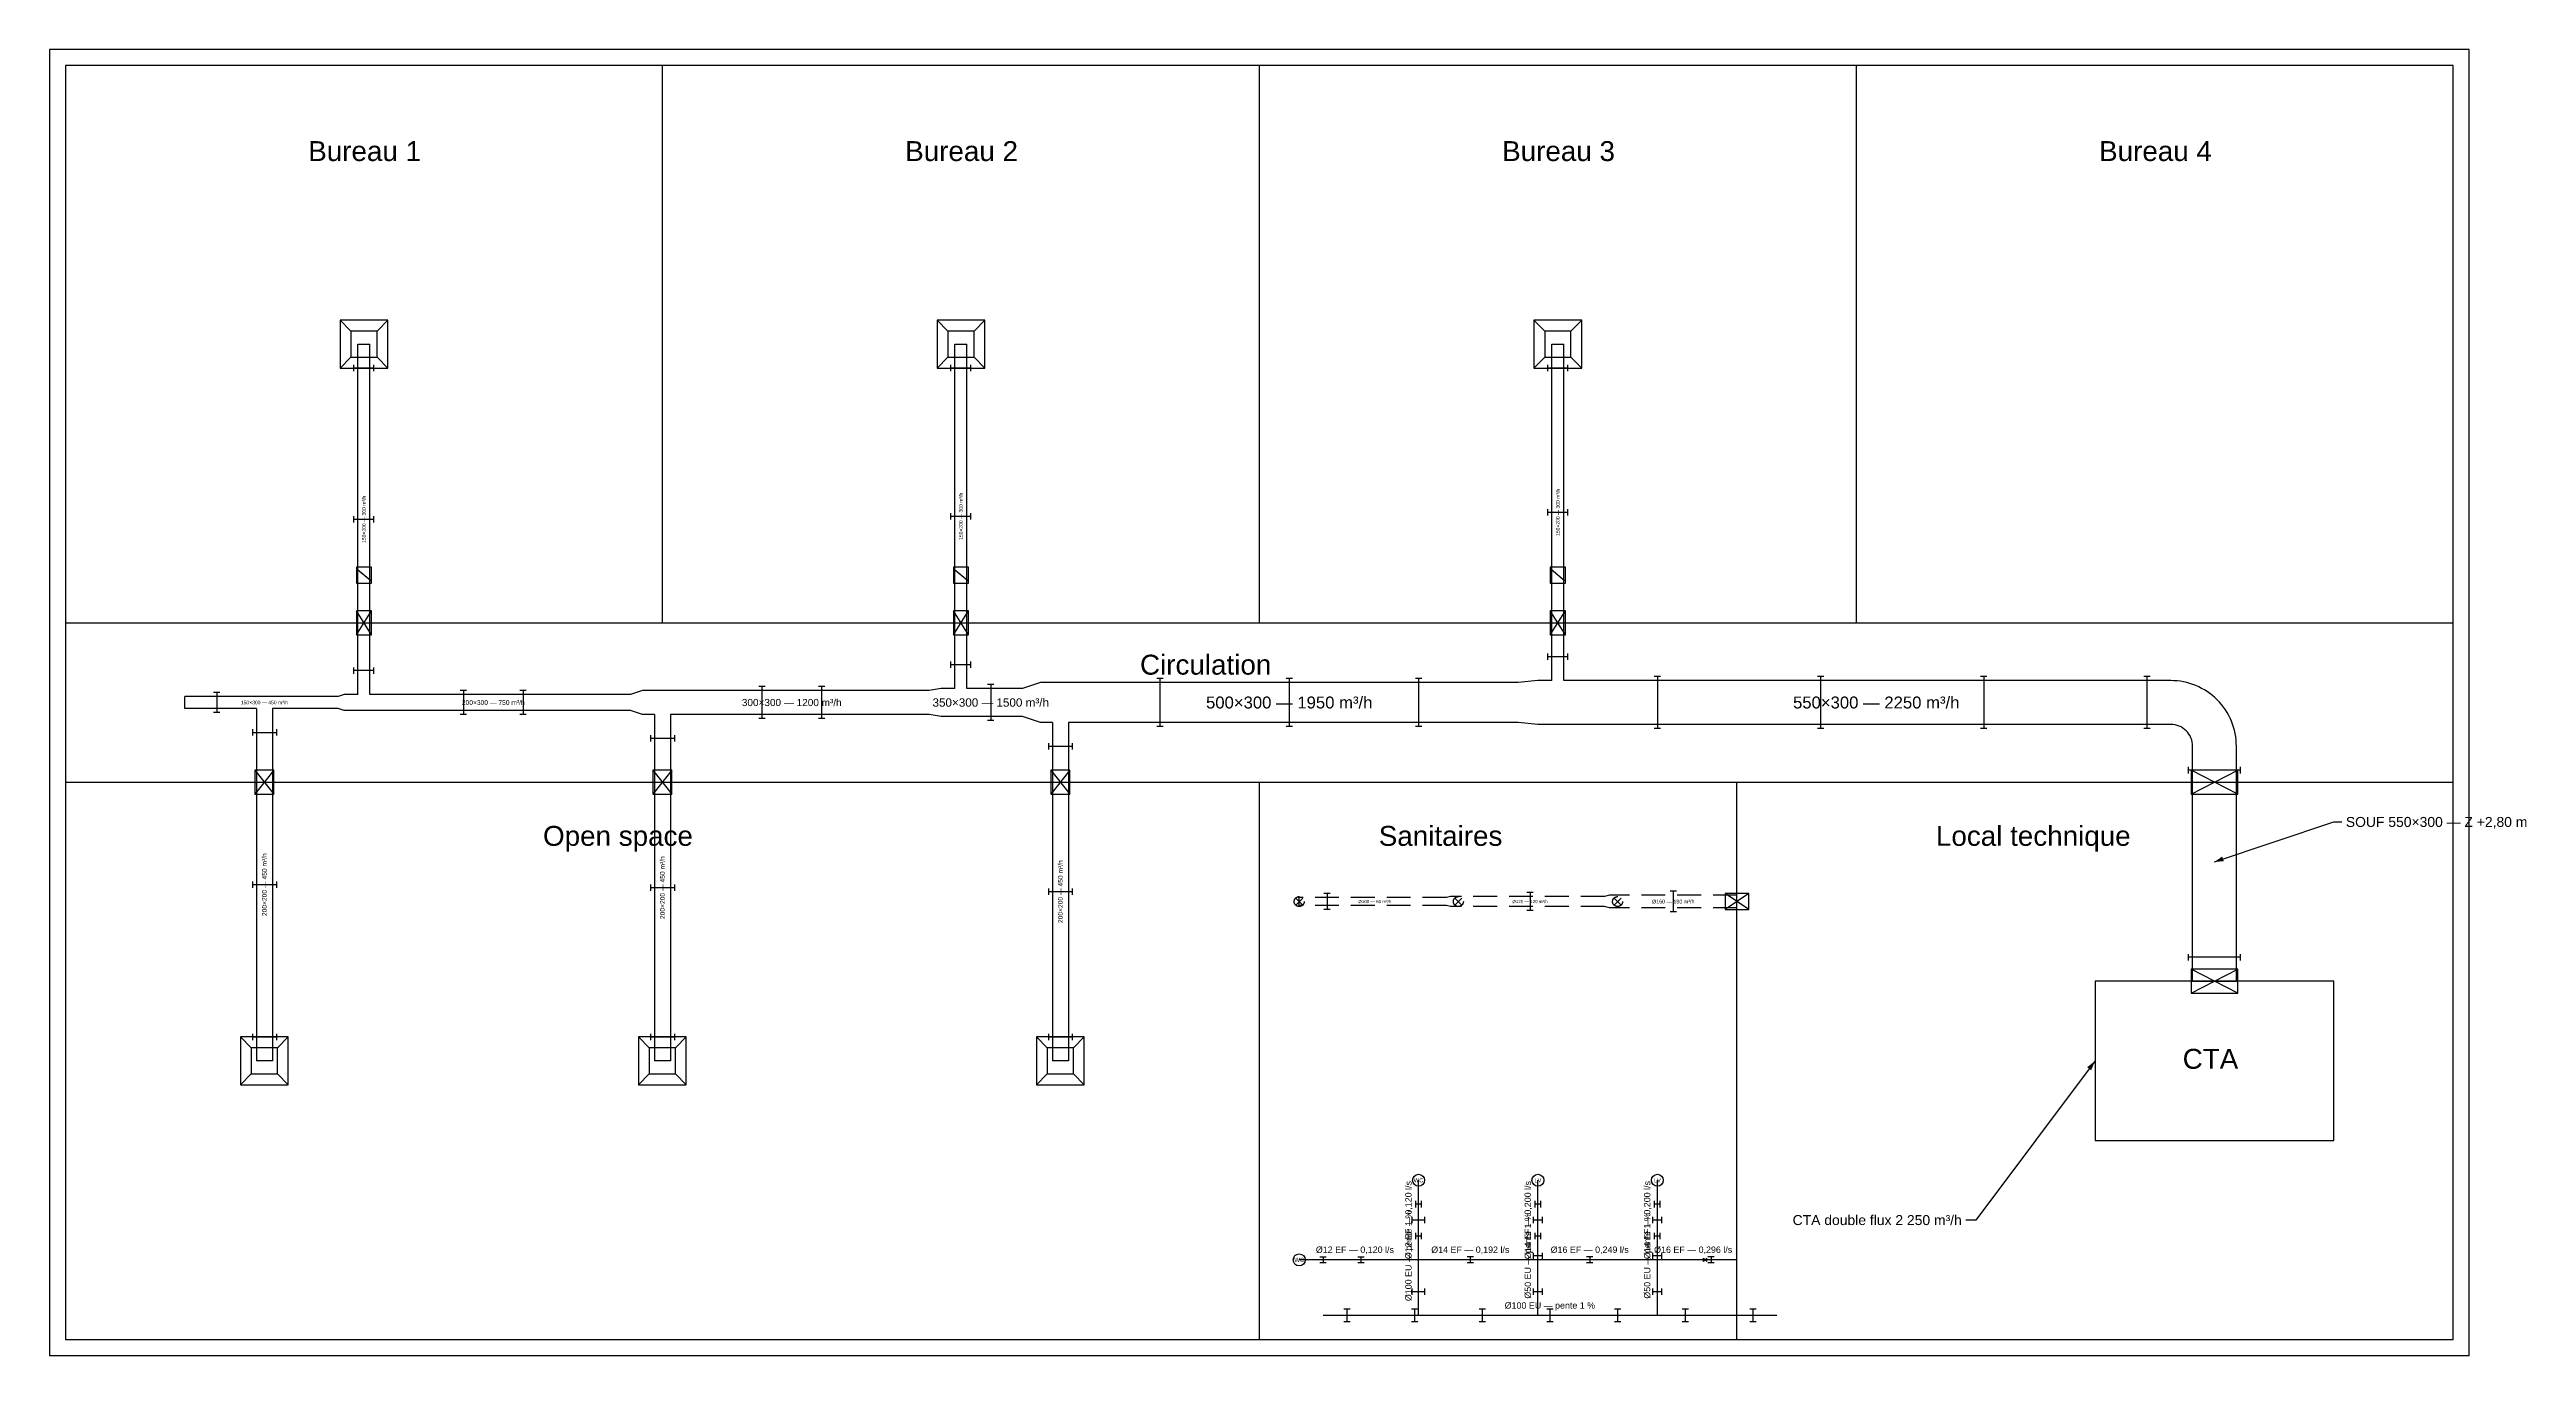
# Model space of a CAD drawing. Header units: millimetres. Extents: x -200 to 30919, y -200 to 16200.
import ezdxf
from ezdxf.enums import TextEntityAlignment as Align

# ---------------------------------------------------------------- set-up
doc = ezdxf.new("R2010")
doc.units = ezdxf.units.MM
doc.linetypes.add('DASHED', pattern=[450, 300, -150])
for name, color, linetype in [('A-MURS', 8, 'Continuous'), ('A-TEXTE', 7, 'Continuous'), ('MEP-ACCESSOIRES', 6, 'Continuous'), ('MEP-CVC-EXT', 30, 'DASHED'), ('MEP-CVC-SOUF', 5, 'Continuous'), ('MEP-NOTES', 2, 'Continuous'), ('MEP-PLB-EF', 5, 'Continuous'), ('MEP-PLB-EU', 34, 'Continuous'), ('MEP-SUPPORTS', 8, 'Continuous')]:
    doc.layers.add(name, color=color, linetype=linetype)
doc.styles.get("Standard").update_dxf_attribs({"font": 'arial.ttf'})

# ---------------------------------------------------------------- blocks, each defined once
blk = doc.blocks.new('CV_MEP_1')
for p, q in [((18675, 8275, 2800), (18500, 8275, 2800)), ((26450, 8275, 2800), (18825, 8275, 2800)), ((26450, 7725, 2800), (18500, 7725, 2800)), ((26725, 4500, 2800), (26725, 7450, 2800)), ((27275, 4500, 2800), (27275, 7450, 2800)), ((26725, 4500, 2800), (27275, 4500, 2800))]:
    blk.add_line(p, q)
for points in [[(27275, 7450, 0.414214), (26450, 8275)], [(26725, 7450, 0.414214), (26450, 7725)]]:
    blk.add_lwpolyline(points, format="xyb")
blk.add_text('550×300 — 2250 m³/h', height=150, rotation=360).set_placement((22750, 8000, 2800), align=Align.MIDDLE_CENTER)
blk = doc.blocks.new('CV_MEP_2')
blk.add_line((3675, 12500, 2800), (3825, 12500, 2800))
at = {"elevation": 2800}
for points in [[(3675, 8100), (3675, 12500)], [(3825, 8100), (3825, 12500)]]:
    blk.add_lwpolyline(points, dxfattribs=at)
blk.add_text('150×200 — 300 m³/h', height=45, rotation=90).set_placement((3750, 10300, 2800), align=Align.MIDDLE_CENTER)
blk = doc.blocks.new('CV_MEP_3')
blk.add_line((11175, 12500, 2800), (11325, 12500, 2800))
at = {"elevation": 2800}
for points in [[(11175, 8175), (11175, 12500)], [(11325, 8175), (11325, 12500)]]:
    blk.add_lwpolyline(points, dxfattribs=at)
blk.add_text('150×200 — 300 m³/h', height=45, rotation=90).set_placement((11250, 10337.5, 2800), align=Align.MIDDLE_CENTER)
blk = doc.blocks.new('CV_MEP_4')
blk.add_line((18675, 12500, 2800), (18825, 12500, 2800))
at = {"elevation": 2800}
for points in [[(18675, 8275), (18675, 12500)], [(18825, 8275), (18825, 12500)]]:
    blk.add_lwpolyline(points, dxfattribs=at)
blk.add_text('150×200 — 300 m³/h', height=45, rotation=90).set_placement((18750, 10387.5, 2800), align=Align.MIDDLE_CENTER)
blk = doc.blocks.new('CV_MEP_5')
blk.add_line((2600, 3500, 2800), (2400, 3500, 2800))
at = {"elevation": 2800}
for points in [[(2400, 7925), (2400, 3500)], [(2600, 7925), (2600, 3500)]]:
    blk.add_lwpolyline(points, dxfattribs=at)
blk.add_text('200×200 — 450 m³/h', height=60, rotation=90).set_placement((2500, 5712.5, 2800), align=Align.MIDDLE_CENTER)
blk = doc.blocks.new('CV_MEP_6')
blk.add_line((7600, 3500, 2800), (7400, 3500, 2800))
at = {"elevation": 2800}
for points in [[(7400, 7850), (7400, 3500)], [(7600, 7850), (7600, 3500)]]:
    blk.add_lwpolyline(points, dxfattribs=at)
blk.add_text('200×200 — 450 m³/h', height=60, rotation=90).set_placement((7500, 5675, 2800), align=Align.MIDDLE_CENTER)
blk = doc.blocks.new('CV_MEP_7')
blk.add_line((12600, 3500, 2800), (12400, 3500, 2800))
at = {"elevation": 2800}
for points in [[(12400, 7750), (12400, 3500)], [(12600, 7750), (12600, 3500)]]:
    blk.add_lwpolyline(points, dxfattribs=at)
blk.add_text('200×200 — 450 m³/h', height=60, rotation=90).set_placement((12500, 5625, 2800), align=Align.MIDDLE_CENTER)
blk = doc.blocks.new('CV_TERM_DIFF_600x600')
at = {"color": 0}
for p, q in [((-300, 300), (-165, 165)), ((300, 300), (165, 165)), ((-300, -300), (-165, -165)), ((300, -300), (165, -165))]:
    blk.add_line(p, q, dxfattribs=at)
for points in [[(-300, -300), (300, -300), (300, 300), (-300, 300)], [(-165, -165), (165, -165), (165, 165), (-165, 165)]]:
    blk.add_lwpolyline(points, close=True, dxfattribs=at)
blk = doc.blocks.new('CV_MEP_8')
blk.add_line((21000, 5420, 2700), (21000, 5580, 2700))
at = {"elevation": 2700}
for points in [[(21000, 5580), (19400, 5580)], [(21000, 5420), (19400, 5420)]]:
    blk.add_lwpolyline(points, dxfattribs=at)
blk.add_text('Ø160 — 180 m³/h', height=48, rotation=360).set_placement((20200, 5500, 2700), align=Align.MIDDLE_CENTER)
blk = doc.blocks.new('CV_TERM_BOUCHE_D125')
at = {"color": 0}
for p, q in [((44, 44), (-44, -44)), ((-44, 44), (44, -44))]:
    blk.add_line(p, q, dxfattribs=at)
blk.add_circle((0, 0), 62.5, dxfattribs=at)
blk = doc.blocks.new('CV_MEP_9')
at = {"elevation": 2300}
blk.add_lwpolyline([(21000, 1000), (19900, 1000)], dxfattribs=at)
blk.add_text('Ø16 EF — 0,296 l/s', height=80, rotation=360).set_placement((20450, 1064, 2300), align=Align.BOTTOM_CENTER)
blk = doc.blocks.new('CV_MEP_10')
at = {"elevation": 2300}
blk.add_lwpolyline([(20000, 1000), (20000, 2000)], dxfattribs=at)
blk.add_text('Ø14 EF — 0,200 l/s', height=80, rotation=90).set_placement((19936, 1500, 2300), align=Align.BOTTOM_CENTER)
blk = doc.blocks.new('CV_MEP_11')
at = {"elevation": 2300}
blk.add_lwpolyline([(18500, 1000), (18500, 2000)], dxfattribs=at)
blk.add_text('Ø14 EF — 0,200 l/s', height=80, rotation=90).set_placement((18436, 1500, 2300), align=Align.BOTTOM_CENTER)
blk = doc.blocks.new('CV_MEP_12')
at = {"elevation": 2300}
blk.add_lwpolyline([(17000, 1000), (17000, 2000)], dxfattribs=at)
blk.add_text('Ø12 EF — 0,120 l/s', height=80, rotation=90).set_placement((16936, 1500, 2300), align=Align.BOTTOM_CENTER)
blk = doc.blocks.new('CV_TERM_LAVABO_D150')
at = {"color": 0}
blk.add_circle((0, 0), 75, dxfattribs=at)
blk.add_text('LV', height=52.5, dxfattribs=at).set_placement((0, 0), align=Align.MIDDLE_CENTER)
blk = doc.blocks.new('CV_TERM_WC_D150')
at = {"color": 0}
blk.add_circle((0, 0), 75, dxfattribs=at)
blk.add_text('WC', height=52.5, dxfattribs=at).set_placement((0, 0), align=Align.MIDDLE_CENTER)
blk = doc.blocks.new('CV_MEP_13')
at = {"elevation": -400}
blk.add_lwpolyline([(21500, 300), (15800, 300)], dxfattribs=at)
blk.add_text('Ø100 EU — pente 1 %', height=80, rotation=360).set_placement((18650, 364, -400), align=Align.BOTTOM_CENTER)
blk = doc.blocks.new('CV_MEP_14')
at = {"elevation": -410}
blk.add_lwpolyline([(20000, 300), (20000, 1800)], dxfattribs=at)
blk.add_text('Ø50 EU — pente 1 %', height=80, rotation=90).set_placement((19936, 1050, -410), align=Align.BOTTOM_CENTER)
blk = doc.blocks.new('CV_MEP_15')
at = {"elevation": -395}
blk.add_lwpolyline([(18500, 300), (18500, 1800)], dxfattribs=at)
blk.add_text('Ø50 EU — pente 1 %', height=80, rotation=90).set_placement((18436, 1050, -395), align=Align.BOTTOM_CENTER)
blk = doc.blocks.new('CV_MEP_16')
at = {"elevation": -355}
blk.add_lwpolyline([(17000, 300), (17000, 1800)], dxfattribs=at)
blk.add_text('Ø100 EU — pente 1 %', height=80, rotation=90).set_placement((16936, 1050, -355), align=Align.BOTTOM_CENTER)
blk = doc.blocks.new('CV_MEP_17')
for p, q in [((18250, 8250, 2800), (12250, 8250, 2800)), ((18500, 8275, 2800), (18250, 8250, 2800)), ((12400, 7750, 2800), (12250, 7750, 2800)), ((18250, 7750, 2800), (12600, 7750, 2800)), ((18500, 7725, 2800), (18250, 7750, 2800))]:
    blk.add_line(p, q)
blk.add_text('500×300 — 1950 m³/h', height=150, rotation=360).set_placement((15375, 8000, 2800), align=Align.MIDDLE_CENTER)
blk = doc.blocks.new('CV_MEP_18')
for p, q in [((11175, 8175, 2800), (11000, 8175, 2800)), ((12025, 8175, 2800), (11325, 8175, 2800)), ((12250, 8250, 2800), (12025, 8175, 2800)), ((12025, 7825, 2800), (11000, 7825, 2800)), ((12250, 7750, 2800), (12025, 7825, 2800))]:
    blk.add_line(p, q)
blk.add_text('350×300 — 1500 m³/h', height=105, rotation=360).set_placement((11625, 8000, 2800), align=Align.MIDDLE_CENTER)
blk = doc.blocks.new('CV_MEP_19')
for p, q in [((10850, 8150, 2800), (7250, 8150, 2800)), ((11000, 8175, 2800), (10850, 8150, 2800)), ((7400, 7850, 2800), (7250, 7850, 2800)), ((10850, 7850, 2800), (7600, 7850, 2800)), ((11000, 7825, 2800), (10850, 7850, 2800))]:
    blk.add_line(p, q)
blk.add_text('300×300 — 1200 m³/h', height=90, rotation=360).set_placement((9125, 8000, 2800), align=Align.MIDDLE_CENTER)
blk = doc.blocks.new('CV_MEP_20')
for p, q in [((3675, 8100, 2800), (3500, 8100, 2800)), ((7100, 8100, 2800), (3825, 8100, 2800)), ((7250, 8150, 2800), (7100, 8100, 2800)), ((7100, 7900, 2800), (3500, 7900, 2800)), ((7250, 7850, 2800), (7100, 7900, 2800))]:
    blk.add_line(p, q)
blk.add_text('200×300 — 750 m³/h', height=60, rotation=360).set_placement((5375, 8000, 2800), align=Align.MIDDLE_CENTER)
blk = doc.blocks.new('CV_MEP_21')
for p, q in [((3500, 8100, 2800), (3425, 8075, 2800)), ((3425, 8075, 2800), (1500, 8075, 2800)), ((1500, 7925, 2800), (1500, 8075, 2800)), ((2400, 7925, 2800), (1500, 7925, 2800)), ((3425, 7925, 2800), (2600, 7925, 2800)), ((3500, 7900, 2800), (3425, 7925, 2800))]:
    blk.add_line(p, q)
blk.add_text('150×300 — 450 m³/h', height=45, rotation=360).set_placement((2500, 8000, 2800), align=Align.MIDDLE_CENTER)
blk = doc.blocks.new('CV_MEP_22')
for p, q in [((19400, 5580, 2700), (19337.5, 5562.5, 2700)), ((19400, 5420, 2700), (19337.5, 5437.5, 2700))]:
    blk.add_line(p, q)
at = {"elevation": 2700}
for points in [[(19337.5, 5562.5), (17400, 5562.5)], [(19337.5, 5437.5), (17400, 5437.5)]]:
    blk.add_lwpolyline(points, dxfattribs=at)
blk.add_text('Ø125 — 120 m³/h', height=40, rotation=360).set_placement((18400, 5500, 2700), align=Align.MIDDLE_CENTER)
blk = doc.blocks.new('CV_MEP_23')
for p, q in [((15500, 5450, 2700), (15500, 5550, 2700)), ((17400, 5562.5, 2700), (17350, 5550, 2700)), ((17400, 5437.5, 2700), (17350, 5450, 2700))]:
    blk.add_line(p, q)
at = {"elevation": 2700}
for points in [[(17350, 5550), (15500, 5550)], [(17350, 5450), (15500, 5450)]]:
    blk.add_lwpolyline(points, dxfattribs=at)
blk.add_text('Ø100 — 60 m³/h', height=40, rotation=360).set_placement((16450, 5500, 2700), align=Align.MIDDLE_CENTER)
blk = doc.blocks.new('CV_MEP_24')
at = {"elevation": 2300}
blk.add_lwpolyline([(19900, 1000), (18400, 1000)], dxfattribs=at)
blk.add_text('Ø16 EF — 0,249 l/s', height=80, rotation=360).set_placement((19150, 1064, 2300), align=Align.BOTTOM_CENTER)
blk = doc.blocks.new('CV_MEP_25')
at = {"elevation": 2300}
blk.add_lwpolyline([(18400, 1000), (16900, 1000)], dxfattribs=at)
blk.add_text('Ø14 EF — 0,192 l/s', height=80, rotation=360).set_placement((17650, 1064, 2300), align=Align.BOTTOM_CENTER)
blk = doc.blocks.new('CV_MEP_26')
at = {"elevation": 2300}
blk.add_lwpolyline([(16900, 1000), (15500, 1000)], dxfattribs=at)
blk.add_text('Ø12 EF — 0,120 l/s', height=80, rotation=360).set_placement((16200, 1064, 2300), align=Align.BOTTOM_CENTER)
blk = doc.blocks.new('CV_ACC_REGISTRE')
at = {"color": 0}
for p, q in [((0.5, 0.5), (-0.5, 0.5)), ((-0.5, 0.5), (-0.5, -0.5)), ((-0.35, -0.45), (0.35, 0.45)), ((0.5, -0.5), (0.5, 0.5)), ((-0.5, -0.5), (0.5, -0.5))]:
    blk.add_line(p, q, dxfattribs=at)
blk = doc.blocks.new('CV_ACC_CCF')
at = {"color": 0}
for p, q in [((0.5, 0.5), (-0.5, 0.5)), ((-0.5, 0.5), (-0.5, -0.5)), ((-0.5, -0.5), (0.5, 0.5)), ((-0.5, 0.5), (0.5, -0.5)), ((0.5, -0.5), (0.5, 0.5)), ((-0.5, -0.5), (0.5, -0.5))]:
    blk.add_line(p, q, dxfattribs=at)
blk = doc.blocks.new('CV_ACC_VANNE')
at = {"color": 0}
for p, q in [((-0.5, -0.5), (0.5, 0.5)), ((0.5, -0.5), (-0.5, 0.5)), ((-0.5, 0.5), (-0.5, -0.5)), ((0.5, 0.5), (0.5, -0.5))]:
    blk.add_line(p, q, dxfattribs=at)
blk = doc.blocks.new('CV_SUPPORT')
at = {"color": 0}
for p, q in [((-0.5, 0.5), (0.5, 0.5)), ((0, -0.5), (0, 0.5)), ((-0.5, -0.5), (0.5, -0.5))]:
    blk.add_line(p, q, dxfattribs=at)

msp = doc.modelspace()

# ---------------------------------------------------------------- linework, layer by layer
at = {"layer": 'A-MURS'}
for p, q in [((7500, 9000), (7500, 16000)), ((15000, 9000), (15000, 16000)), ((22500, 9000), (22500, 16000)), ((0, 9000), (30000, 9000)), ((0, 7000), (30000, 7000)), ((15000, 0), (15000, 7000)), ((21000, 0), (21000, 7000))]:
    msp.add_line(p, q, dxfattribs=at)
for points in [[(-200, -200), (30200, -200), (30200, 16200), (-200, 16200)], [(0, 0), (30000, 0), (30000, 16000), (0, 16000)], [(25500, 2500), (28500, 2500), (28500, 4500), (25500, 4500)]]:
    msp.add_lwpolyline(points, close=True, dxfattribs=at)
at = {"layer": 'MEP-CVC-SOUF'}
msp.add_lwpolyline([(27000, 6000), (28500, 6500), (28600, 6500)], dxfattribs=at)
msp.add_solid([(27000, 6000), (27116.6, 6005.9), (27096.8, 6065.2)], dxfattribs=at)
at = {"layer": 'MEP-NOTES'}
msp.add_lwpolyline([(25500, 3500), (24000, 1500), (23875, 1500)], dxfattribs=at)
msp.add_solid([(25500, 3500), (25400, 3418.8), (25450, 3381.2)], dxfattribs=at)

# ---------------------------------------------------------------- block references
at = {"layer": 'MEP-ACCESSOIRES'}
for name, p, xscale, yscale, rotation in [('CV_ACC_REGISTRE', (3750, 9600), 200, 190, 90), ('CV_ACC_REGISTRE', (11250, 9600), 200, 190, 90), ('CV_ACC_REGISTRE', (18750, 9600), 200, 190, 90), ('CV_ACC_CCF', (3750, 9000), 300, 190, 90), ('CV_ACC_CCF', (11250, 9000), 300, 190, 90), ('CV_ACC_CCF', (18750, 9000), 300, 190, 90), ('CV_ACC_CCF', (2500, 7000), 300, 240, -90), ('CV_ACC_CCF', (7500, 7000), 300, 240, -90), ('CV_ACC_CCF', (12500, 7000), 300, 240, -90), ('CV_ACC_CCF', (27000, 7000), 300, 590, 90), ('CV_ACC_CCF', (21000, 5500), 300, 200, 180), ('CV_ACC_CCF', (27000, 4500), 300, 590, 90), ('CV_ACC_VANNE', (20600, 1000), 40, 40, 180)]:
    msp.add_blockref(name, p, dxfattribs=dict(at, xscale=xscale, yscale=yscale, rotation=rotation))
at = {"layer": 'MEP-CVC-EXT'}
for name, p in [('CV_TERM_BOUCHE_D125', (15500, 5500)), ('CV_MEP_23', (0, 0)), ('CV_MEP_22', (0, 0)), ('CV_TERM_BOUCHE_D125', (17500, 5500)), ('CV_MEP_8', (0, 0)), ('CV_TERM_BOUCHE_D125', (19500, 5500))]:
    msp.add_blockref(name, p, dxfattribs=at)
at = {"layer": 'MEP-CVC-SOUF'}
for name, p in [('CV_TERM_DIFF_600x600', (3750, 12500)), ('CV_TERM_DIFF_600x600', (11250, 12500)), ('CV_TERM_DIFF_600x600', (18750, 12500)), ('CV_MEP_2', (0, 0)), ('CV_MEP_3', (0, 0)), ('CV_MEP_4', (0, 0)), ('CV_MEP_21', (0, 0)), ('CV_MEP_20', (0, 0)), ('CV_MEP_19', (0, 0)), ('CV_MEP_18', (0, 0)), ('CV_MEP_17', (0, 0)), ('CV_MEP_1', (0, 0)), ('CV_MEP_5', (0, 0)), ('CV_MEP_6', (0, 0)), ('CV_MEP_7', (0, 0)), ('CV_TERM_DIFF_600x600', (2500, 3500)), ('CV_TERM_DIFF_600x600', (7500, 3500)), ('CV_TERM_DIFF_600x600', (12500, 3500))]:
    msp.add_blockref(name, p, dxfattribs=at)
at = {"layer": 'MEP-PLB-EF'}
for name, p in [('CV_MEP_12', (0, 0)), ('CV_TERM_WC_D150', (17000, 2000)), ('CV_MEP_11', (0, 0)), ('CV_TERM_LAVABO_D150', (18500, 2000)), ('CV_MEP_10', (0, 0)), ('CV_TERM_LAVABO_D150', (20000, 2000)), ('CV_TERM_WC_D150', (15500, 1000)), ('CV_MEP_26', (0, 0)), ('CV_MEP_25', (0, 0)), ('CV_MEP_24', (0, 0)), ('CV_MEP_9', (0, 0))]:
    msp.add_blockref(name, p, dxfattribs=at)
at = {"layer": 'MEP-PLB-EU'}
for name in ['CV_MEP_16', 'CV_MEP_15', 'CV_MEP_14', 'CV_MEP_13']:
    msp.add_blockref(name, (0, 0), dxfattribs=at)
at = {"layer": 'MEP-SUPPORTS', "xscale": 80}
for p, yscale, rotation in [((3750, 12200), 250, 90), ((11250, 12200), 250, 90), ((18750, 12200), 250, 90), ((3750, 10300), 250, 90), ((11250, 10337.5), 250, 90), ((18750, 10387.5), 250, 90), ((3750, 8400), 250, 90), ((11250, 8475), 250, 90), ((18750, 8575), 250, 90), ((1900, 8000), 250, 180), ((5000, 8000), 300, 180), ((5750, 8000), 300, 180), ((8750, 8000), 400, 180), ((9500, 8000), 400, 180), ((11625, 8000), 450, 180), ((13750, 8000), 600, 180), ((15375, 8000), 600, 180), ((17000, 8000), 600, 180), ((20000, 8000), 650, 180), ((22050, 8000), 650, 180), ((24100, 8000), 650, 180), ((26150, 8000), 650, 180), ((2500, 7625), 300, -90), ((7500, 7550), 300, -90), ((12500, 7450), 300, -90), ((27000, 7150), 650, 90), ((2500, 5712.5), 300, -90), ((7500, 5675), 300, -90), ((12500, 5625), 300, -90), ((18400, 5500), 225, 180), ((20200, 5500), 260, 180), ((15850, 5500), 200, 180), ((27000, 4800), 650, 90), ((2500, 3800), 300, -90), ((7500, 3800), 300, -90), ((12500, 3800), 300, -90), ((17000, 1700), 72, 90), ((18500, 1700), 74, 90), ((20000, 1700), 74, 90), ((17000, 1500), 160, 90), ((17000, 1300), 72, 90), ((18500, 1500), 110, 90), ((18500, 1300), 74, 90), ((20000, 1500), 110, 90), ((20000, 1300), 74, 90), ((15800, 1000), 72, 180), ((16275, 1000), 72, 180), ((17650, 1000), 74, 180), ((18500, 1050), 110, 90), ((19150, 1000), 76, 180), ((20000, 1050), 110, 90), ((20675, 1000), 76, 180), ((17000, 600), 160, 90), ((18500, 600), 110, 90), ((20000, 600), 110, 90), ((16100, 300), 160, 180), ((16950, 300), 160, 180), ((17800, 300), 160, 180), ((18650, 300), 160, 180), ((19500, 300), 160, 180), ((20350, 300), 160, 180), ((21200, 300), 160, 180)]:
    msp.add_blockref('CV_SUPPORT', p, dxfattribs=dict(at, yscale=yscale, rotation=rotation))

# ---------------------------------------------------------------- texts
at = {"layer": 'A-TEXTE'}
for s, p in [('Bureau 1', (3050, 14800)), ('Bureau 2', (10550, 14800)), ('Bureau 3', (18050, 14800)), ('Bureau 4', (25550, 14800)), ('Circulation', (13500, 8350)), ('Open space', (6000, 6200)), ('Sanitaires', (16500, 6200)), ('Local technique', (23500, 6200)), ('CTA', (26600, 3400))]:
    msp.add_text(s, height=250, dxfattribs=at).set_placement(p)
at = {"layer": 'MEP-CVC-SOUF'}
msp.add_text('SOUF 550×300 — Z +2,80 m', height=125, dxfattribs=at).set_placement((28650, 6500), align=Align.MIDDLE_LEFT)
at = {"layer": 'MEP-NOTES'}
msp.add_text('CTA double flux 2 250 m³/h', height=125, dxfattribs=at).set_placement((23825, 1500), align=Align.MIDDLE_RIGHT)

doc.saveas('drawing.dxf')
